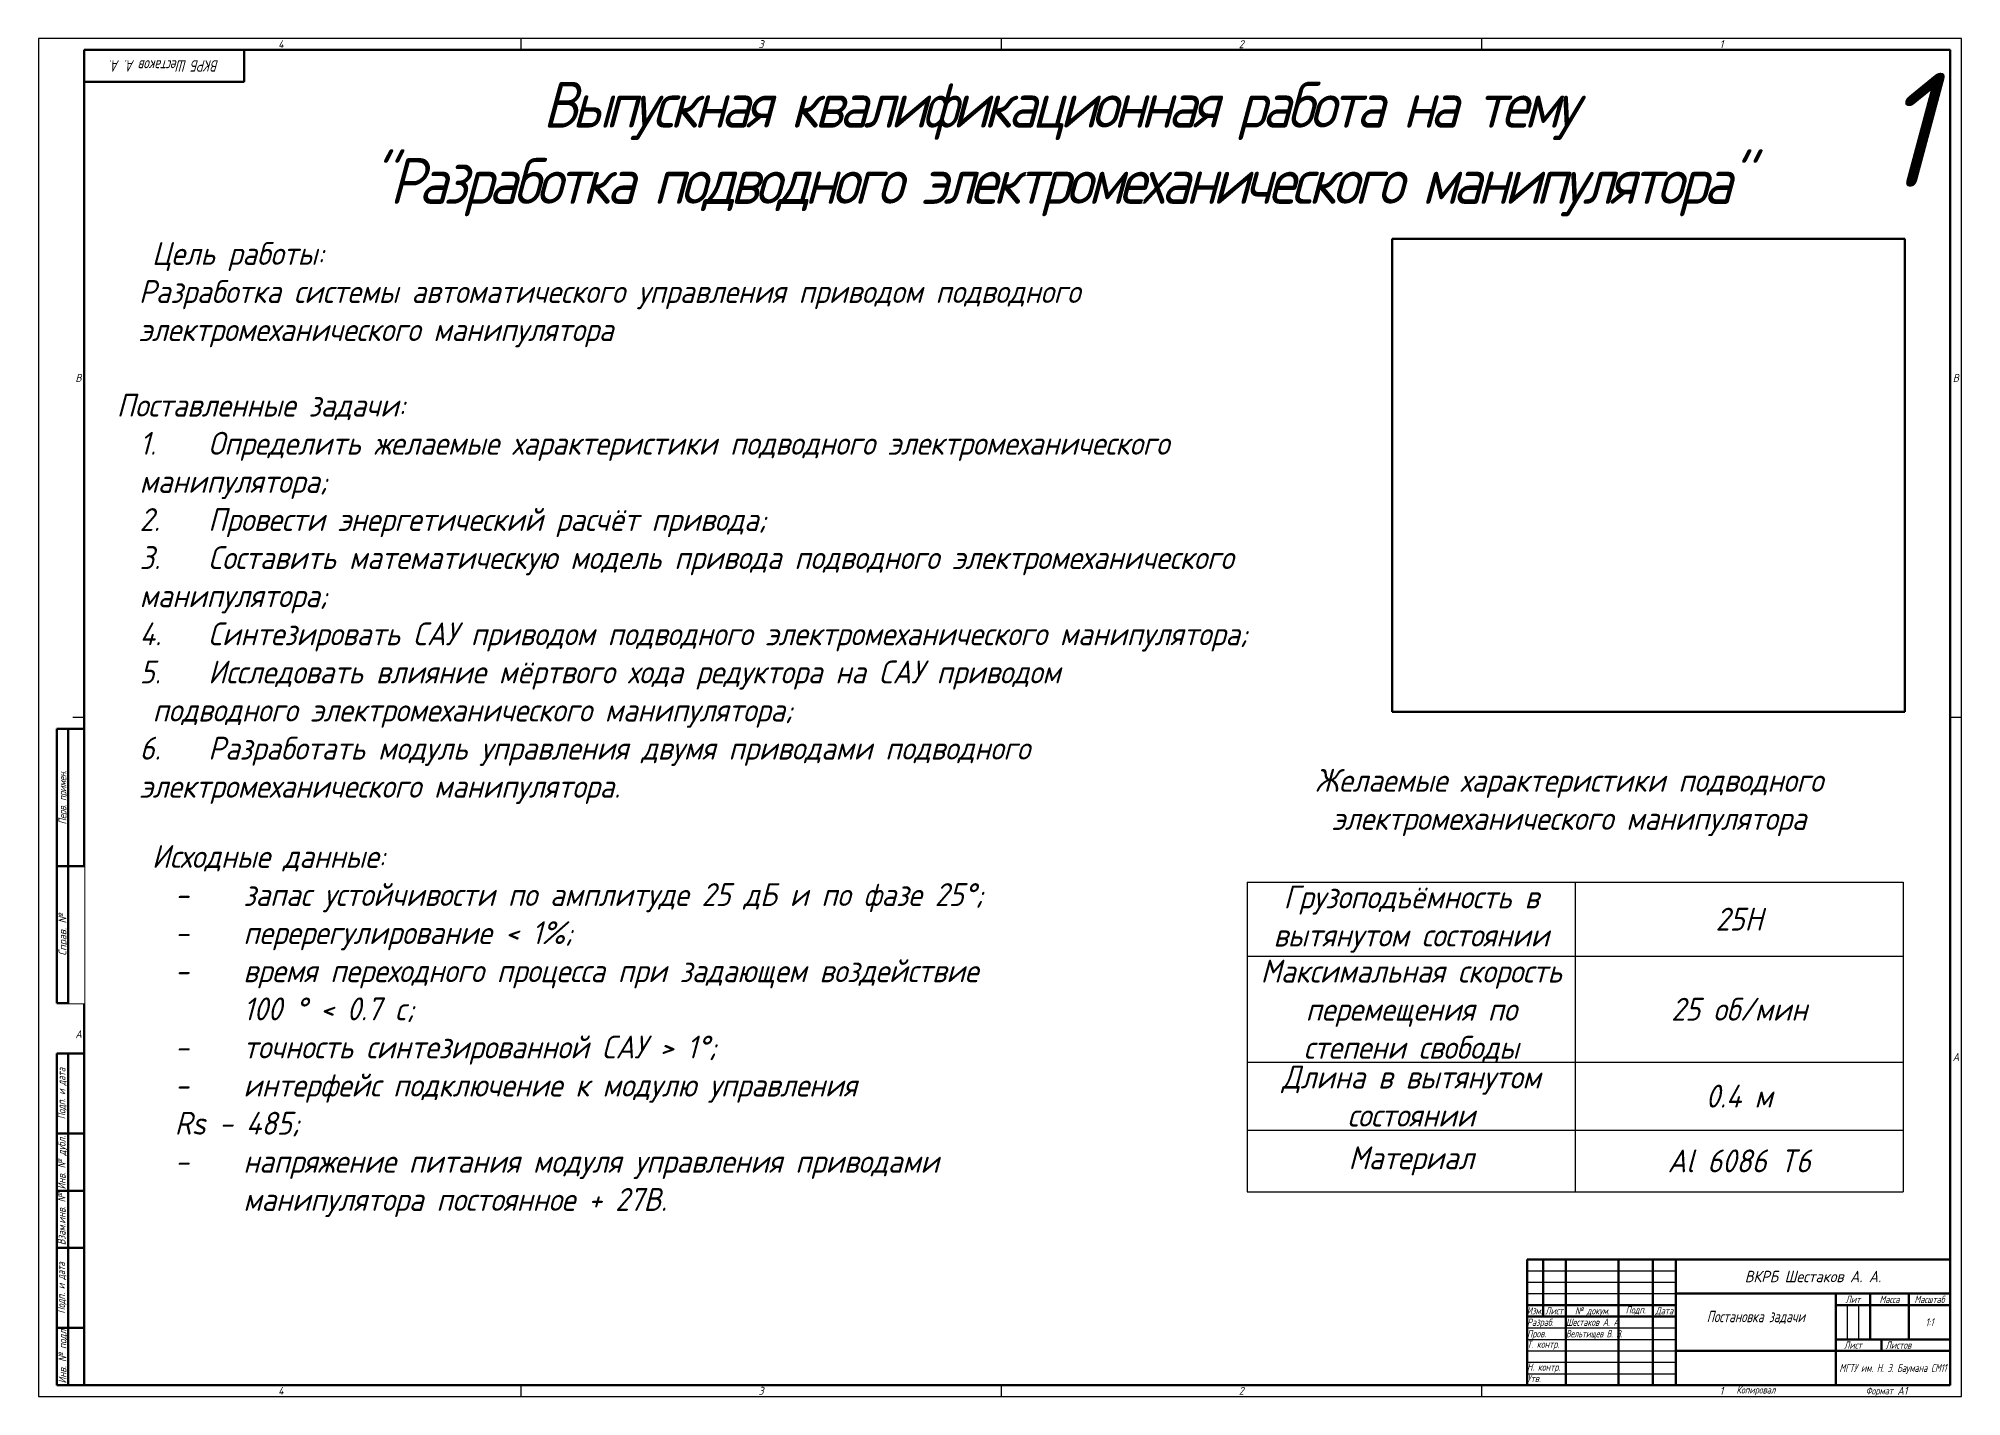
# Model space of a CAD drawing. Header units: millimetres. Extents: x 0 to 4532, y -1031 to 594.
# Drawn here: x 0 to 841, y 0 to 594 of the extents above; entities that cross this region are included whole.
import ezdxf
from ezdxf.enums import TextEntityAlignment as Align

# ---------------------------------------------------------------- set-up
doc = ezdxf.new("R2010")
doc.units = ezdxf.units.MM
doc.set_wipeout_variables(frame=1)
doc.layers.add('AM_BOR', color=7, linetype='Continuous', lineweight=50)
doc.layers.add('Текст', color=7, linetype='Continuous', lineweight=50)
doc.styles.add('ACGOSTTS', font='geniso.shx', dxfattribs={"oblique": 15})
doc.styles.get("Standard").update_dxf_attribs({"font": 'geniso.shx', "oblique": 15})
picture_1 = doc.add_image_def('image1.jpg', size_in_pixel=(565, 521))

# ---------------------------------------------------------------- blocks, each defined once
blk = doc.blocks.new('GOST_A1_LANDSCAPE')
at = {"layer": 'AM_BOR', "color": 1, "lineweight": 25}
for p, q in [((841, 594), (0, 594)), ((0, 594), (0, 0)), ((211, 594), (211, 589)), ((421, 594), (421, 589)), ((631, 594), (631, 589)), ((841, 0), (841, 594)), ((20, 297), (15, 297)), ((841, 297), (836, 297)), ((0, 0), (841, 0)), ((211, 5), (211, 0)), ((421, 5), (421, 0)), ((631, 5), (631, 0))]:
    blk.add_line(p, q, dxfattribs=at)
at = {"layer": 'AM_BOR', "color": 7, "lineweight": 50}
for p, q in [((836, 589), (20, 589)), ((20, 589), (20, 5)), ((836, 5), (836, 589)), ((20, 5), (836, 5))]:
    blk.add_line(p, q, dxfattribs=at)
at = {"layer": 'AM_BOR', "color": 1, "lineweight": 25, "style": 'ACGOSTTS', "oblique": 15}
for s, p in [('4', (106, 591.5)), ('3', (316, 591.5)), ('2', (526, 591.5)), ('1', (736, 591.5)), ('B', (17.5, 445.5)), ('B', (838.5, 445.5)), ('A', (17.5, 158.5)), ('A', (838.5, 148.5)), ('4', (106, 2.5)), ('3', (316, 2.5)), ('2', (526, 2.5)), ('1', (736, 2.5))]:
    blk.add_text(s, height=3.5, dxfattribs=at).set_placement(p, align=Align.MIDDLE_CENTER)
blk = doc.blocks.new('GOST_FORM1')
at = {"layer": 'AM_BOR', "color": 7, "lineweight": 50}
for p, q in [((-185, 0), (-185, 55)), ((-185, 55), (0, 55)), ((-178, 55), (-178, 30)), ((-168, 55), (-168, 0)), ((-145, 55), (-145, 0)), ((-130, 55), (-130, 0)), ((-120, 55), (-120, 0)), ((0, 55), (0, 0)), ((-185, 35), (-120, 35)), ((-120, 40), (0, 40)), ((-50, 40), (-50, 0)), ((-50, 35), (0, 35)), ((-35, 40), (-35, 20)), ((-18, 40), (-18, 20)), ((-185, 30), (-120, 30)), ((-50, 20), (0, 20)), ((-30, 20), (-30, 15)), ((-120, 15), (0, 15)), ((0, 0), (-185, 0))]:
    blk.add_line(p, q, dxfattribs=at)
at = {"layer": 'AM_BOR', "color": 1, "lineweight": 25}
for p, q in [((-185, 50), (-120, 50)), ((-185, 45), (-120, 45)), ((-185, 40), (-120, 40)), ((-45, 35), (-45, 20)), ((-40, 35), (-40, 20)), ((-185, 25), (-120, 25)), ((-185, 20), (-120, 20)), ((-185, 15), (-120, 15)), ((-185, 10), (-120, 10)), ((-185, 5), (-120, 5))]:
    blk.add_line(p, q, dxfattribs=at)
at = {"layer": 'AM_BOR', "color": 1, "lineweight": 25, "style": 'ACGOSTTS', "oblique": 15, "width": 0.8}
for s, p in [('Изм.', (-181.7, 32.5)), ('Лист', (-173.2, 32.5)), ('№ докум.', (-156.5, 32.5)), ('Подп.', (-137.5, 32.9)), ('Дата', (-125, 32.5)), ('Лит', (-42.5, 37.5)), ('Масса', (-26.5, 37.5)), ('Масштаб', (-9, 37.5)), ('Лист', (-42.5, 17.5)), ('Листов', (-22.62, 17.5)), ('Копировал', (-84.92, -2.1))]:
    blk.add_text(s, height=3.17, dxfattribs=at).set_placement(p, align=Align.MIDDLE_CENTER)
for s, p in [('Разраб.', (-185, 27.5)), ('Пров.', (-185, 22.5)), ('Т. контр.', (-185, 17.9)), ('Н. контр.', (-185, 7.9)), ('Утв.', (-185, 2.9))]:
    blk.add_text(s, height=3.17, dxfattribs=at).set_placement(p, align=Align.MIDDLE_LEFT)
blk.add_text('Формат', height=3.17, dxfattribs=at).set_placement((-25, -2.5), align=Align.MIDDLE_RIGHT)
at = {"layer": 'AM_BOR', "color": 2, "lineweight": 25, "style": 'ACGOSTTS', "oblique": 15}
for tag, height, p in [('GEN-TITLE-PARTNO{23}', 5, (-60, 47.5)), ('GEN-TITLE-CMPNY{13}', 3.5, (-25, 7.5))]:
    blk.add_attdef(tag, text='', height=height, dxfattribs=at).set_placement(p, align=Align.MIDDLE_CENTER)
for tag, height, width, p in [('GEN-TITLE-NAME{6.5}', 3.17, 0.8, (-168, 27.5)), ('GEN-TITLE-CHKM{6.5}', 3.17, 0.8, (-168, 22.5)), ('GEN-TITLE-ENG{6.5}', 3.17, 0.8, (-168, 17.5)), ('GEN-TITLE-AUTH{6.5}', 3.17, 0.8, (-168, 12.5)), ('GEN-TITLE-APPD{6.5}', 3.17, 0.8, (-168, 7.5)), ('GEN-TITLE-MAT2{9}', 3.5, 0.9, (-85, 9.25)), ('GEN-TITLE-APPM{6.5}', 3.17, 0.8, (-168, 2.5)), ('GEN-TITLE-MAT3{9}', 3.5, 0.9, (-85, 4.37))]:
    blk.add_attdef(tag, text='', height=height, dxfattribs=dict(at, width=width)).set_placement(p, align=Align.MIDDLE_LEFT)
at = {"layer": 'AM_BOR', "color": 2, "lineweight": 25, "style": 'ACGOSTTS', "oblique": 15, "width": 0.8}
for tag, height, p in [('GEN-TITLE-DES1{13}', 5, (-85, 30)), ('GEN-TITLE-LIT1{1}', 3.5, (-47.9, 27.5)), ('GEN-TITLE-LIT2{1.1}', 3.5, (-42.9, 27.5)), ('GEN-TITLE-LIT3{1.1}', 3.5, (-37.9, 27.5)), ('GEN-TITLE-WT{4}', 3.5, (-27, 27.5)), ('GEN-TITLE-SCA{6}', 3.5, (-9, 27.5)), ('GEN-TITLE-DES2{21}', 3.17, (-85, 19.5)), ('GEN-TITLE-SHEET{2.2}', 3.17, (-34.5, 17.5)), ('GEN-TITLE-NUMSHTS{5}', 3.17, (-9.12, 17.5))]:
    blk.add_attdef(tag, text='', height=height, dxfattribs=at).set_placement(p, align=Align.MIDDLE_CENTER)
at = {"layer": 'AM_BOR', "color": 1, "lineweight": 25, "style": 'ACGOSTTS', "oblique": 15, "width": 0.8}
blk.add_attdef('GEN-TITLE-AUTHT{5}', text='', height=3.17, dxfattribs=at).set_placement((-185, 12.9), align=Align.MIDDLE_LEFT)
at = {"layer": 'AM_BOR', "color": 2, "lineweight": 25, "style": 'ACGOSTTS', "oblique": 15, "width": 0.9}
blk.add_attdef('GEN-TITLE-MAT1{9}', text='', height=3.5, dxfattribs=at).set_placement((-86.5, 7.5), align=Align.MIDDLE_RIGHT)
at = {"layer": 'AM_BOR', "color": 2, "lineweight": 25, "style": 'ACGOSTTS', "oblique": 15}
blk.add_attdef('GEN-TITLE-SIZ{15.7}', text='', height=3.5, dxfattribs=at).set_placement((-23.1, -2.5), align=Align.MIDDLE_LEFT)
blk = doc.blocks.new('GOST_EXT12')
at = {"layer": 'AM_BOR', "color": 7, "lineweight": 50, "ltscale": 0.3}
for p, q in [((0, 287), (-12, 287)), ((-12, 287), (-12, 167)), ((0, 167), (0, 287)), ((-12, 167), (0, 167))]:
    blk.add_line(p, q, dxfattribs=at)
at = {"layer": 'AM_BOR', "color": 7, "lineweight": 50}
for p, q in [((-12, 0), (-12, 145)), ((0, 145), (-12, 145)), ((-12, 145), (-12, 110)), ((-7, 0), (-7, 145)), ((0, 145), (0, 0)), ((0, 110), (-12, 110)), ((-12, 110), (-12, 85)), ((0, 85), (-12, 85)), ((-12, 85), (-12, 60)), ((0, 60), (-12, 60)), ((-12, 60), (-12, 25)), ((0, 25), (-12, 25)), ((-12, 25), (-12, 0)), ((0, 0), (-12, 0))]:
    blk.add_line(p, q, dxfattribs=at)
at = {"layer": 'AM_BOR', "color": 1, "lineweight": 25, "style": 'ACGOSTTS', "oblique": 15}
for s, width, p in [('Перв. примен.', 0.821392, (-9.5, 257)), ('Подп. и дата', 0.842977, (-9.95, 127.5)), ('Инв. № дубл.', 0.891828, (-9.9, 97.31)), ('Взам.инв. №', 0.899981, (-9.9, 72.5)), ('Подп. и дата', 0.842977, (-10.13, 42.5)), ('Инв. № подл', 0.910904, (-9.5, 12.5))]:
    blk.add_text(s, height=3.5, rotation=90, dxfattribs=dict(at, width=width)).set_placement(p, align=Align.MIDDLE_CENTER)
blk.add_text('Справ. №', height=3.5, rotation=90, dxfattribs=at).set_placement((-9.5, 197), align=Align.MIDDLE_CENTER)
at = {"layer": 'AM_BOR', "color": 2, "lineweight": 25, "style": 'ACGOSTTS', "oblique": 15, "width": 0.8}
for tag, p in [('GEN-TITLE-FREF{16}', (-3.5, 257)), ('GEN-TITLE-SDT2{10}', (-3.5, 127.5)), ('GEN-TITLE-CSTKN{7}', (-3.5, 97.5)), ('GEN-TITLE-RSTKN{7}', (-3.5, 72.5)), ('GEN-TITLE-SDT1{10}', (-3.5, 42.5)), ('GEN-TITLE-STKN{7}', (-3.5, 12.5))]:
    blk.add_attdef(tag, text='', height=3.17, rotation=90, dxfattribs=at).set_placement(p, align=Align.MIDDLE_CENTER)
blk.add_wipeout([(-7, 227), (-7, 167), (0, 167), (0, 227)])
at = {"layer": 'AM_BOR', "color": 7, "lineweight": 50, "ltscale": 0.3}
for p, q in [((-7, 167), (-7, 287)), ((-12, 227), (0, 227))]:
    blk.add_line(p, q, dxfattribs=at)
at = {"layer": 'AM_BOR', "color": 2, "lineweight": 25, "style": 'ACGOSTTS', "oblique": 15, "width": 0.8}
blk.add_attdef('GEN-TITLE-RPARTNO{16}', text='', height=3.17, rotation=90, dxfattribs=at).set_placement((-3.5, 197), align=Align.MIDDLE_CENTER)
blk = doc.blocks.new('GOST_EXT3_L')
at = {"layer": 'AM_BOR', "color": 7, "lineweight": 50}
for p, q in [((0, 0), (70, 0)), ((0, -14), (0, 0)), ((70, 0), (70, -14)), ((70, -14), (0, -14))]:
    blk.add_line(p, q, dxfattribs=at)
at = {"layer": 'AM_BOR', "color": 2, "lineweight": 25, "style": 'ACGOSTTS', "oblique": 15, "width": 0.8}
blk.add_attdef('GEN-TITLE-PARTNO{11.7}', text='', height=5, rotation=180, dxfattribs=at).set_placement((35, -7), align=Align.MIDDLE_CENTER)
blk = doc.blocks.new('*T7')
at = {"layer": 'Текст', "color": 0, "linetype": 'ByBlock', "lineweight": -2, "transparency": 16777216}
for p, q in [((0, 0), (286.79, 0)), ((0, 0), (0, -135.48)), ((143.39, 0), (143.39, -135.48)), ((286.79, 0), (286.79, -135.48)), ((0, -32.48), (286.79, -32.48)), ((0, -78.81), (286.79, -78.81)), ((0, -108.48), (286.79, -108.48)), ((0, -135.48), (286.79, -135.48))]:
    blk.add_line(p, q, dxfattribs=at)
at = {"layer": 'Текст', "color": 0, "transparency": 16777216, "char_height": 10, "width": 140.3934}
for s, insert, attachment_point in [('Грузоподъёмность в вытянутом состоянии', (71.7, -16.24), 5), ('25Н', (215.09, -16.24), 5), ('Максимальная скорость перемещения по степени свободы ', (71.7, -33.98), 2), ('25 об/мин', (215.09, -55.64), 5), ('Длина в вытянутом состоянии', (71.7, -80.31), 2), ('0.4 м', (215.09, -93.64), 5), ('Материал', (71.7, -121.98), 5), ('Al 6086 T6', (215.09, -121.98), 5)]:
    blk.add_mtext(s, dxfattribs=dict(at, insert=insert, attachment_point=attachment_point))

msp = doc.modelspace()

# ---------------------------------------------------------------- block references
at = {"lineweight": 0}
msp.add_blockref('GOST_A1_LANDSCAPE', (0, 0), dxfattribs=at)
msp.add_blockref('GOST_EXT3_L', (20, 589), dxfattribs=at).add_auto_attribs({'GEN-TITLE-PARTNO{11.7}': 'ВКРБ Шестаков А. А.'})
msp.add_blockref('*T7', (528.64, 225.04))
ref = msp.add_blockref('GOST_FORM1', (836, 5), dxfattribs=at)
ref.add_attrib('GEN-TITLE-DES1{13}', 'Постановка задачи', dxfattribs={"layer": 'AM_BOR', "color": 2, "lineweight": 25, "height": 5, "style": 'ACGOSTTS', "oblique": 15, "width": 0.8}).set_placement((751, 35), align=Align.MIDDLE_CENTER)
ref.add_attrib('GEN-TITLE-PARTNO{23}', 'ВКРБ Шестаков А. А.', dxfattribs={"layer": 'AM_BOR', "color": 2, "lineweight": 25, "height": 5, "style": 'ACGOSTTS', "oblique": 15}).set_placement((776, 52.5), align=Align.MIDDLE_CENTER)
ref.add_attrib('GEN-TITLE-MAT2{9}', '%%u', dxfattribs={"layer": 'AM_BOR', "color": 2, "lineweight": 25, "height": 3.5, "style": 'ACGOSTTS', "oblique": 15, "width": 0.9}).set_placement((751, 14.25), align=Align.MIDDLE_LEFT)
ref.add_attrib('GEN-TITLE-SCA{6}', '1:1', dxfattribs={"layer": 'AM_BOR', "color": 2, "lineweight": 25, "height": 3.5, "style": 'ACGOSTTS', "oblique": 15, "width": 0.8}).set_placement((827, 32.5), align=Align.MIDDLE_CENTER)
ref.add_attrib('GEN-TITLE-CMPNY{13}', 'МГТУ им. Н. Э. Баумана СМ11', dxfattribs={"layer": 'AM_BOR', "color": 2, "lineweight": 25, "height": 3.5, "style": 'ACGOSTTS', "oblique": 15, "width": 0.75183}).set_placement((811, 12.5), align=Align.MIDDLE_CENTER)
ref.add_attrib('GEN-TITLE-NAME{6.5}', 'Шестаков А. А.', dxfattribs={"layer": 'AM_BOR', "color": 2, "lineweight": 25, "height": 3.17, "style": 'ACGOSTTS', "oblique": 15, "width": 0.716905}).set_placement((668, 32.5), align=Align.MIDDLE_LEFT)
ref.add_attrib('GEN-TITLE-CHKM{6.5}', 'Вельтищев В. В.', dxfattribs={"layer": 'AM_BOR', "color": 2, "lineweight": 25, "height": 3.17, "style": 'ACGOSTTS', "oblique": 15, "width": 0.675904}).set_placement((668, 27.5), align=Align.MIDDLE_LEFT)
ref.add_attrib('GEN-TITLE-SIZ{15.7}', 'A1', dxfattribs={"layer": 'AM_BOR', "color": 2, "lineweight": 25, "height": 3.5, "style": 'ACGOSTTS', "oblique": 15}).set_placement((812.9, 2.5), align=Align.MIDDLE_LEFT)

# ---------------------------------------------------------------- texts
at = {"insert": (90, 575), "char_height": 20, "width": 712.3346, "attachment_point": 1}
msp.add_mtext('\\pxqc;{\\T0.8;Выпускная квалификационная работа на тему\\P"Разработка подводного электромеханического манипулятора"}', dxfattribs=at)
at = {"attachment_point": 1}
for s, width, insert, char_height in [('1', 126.4127, (804.76, 579), 50), (' Цель работы:\\PРазработка системы автоматического управления приводом подводного ^Jэлектромеханического манипулятора', 618.1733, (43.92, 504.97), 10), ('Поставленные задачи:\\P\\pxi-3,l4,t4;1.^IОпределить желаемые характеристики подводного электромеханического ^Jманипулятора;\\P2.^IПровести энергетический расчёт привода; \\P3.^IСоставить математическую модель привода подводного электромеханического ^Jманипулятора;\\P4.^IСинтезировать САУ приводом подводного электромеханического манипулятора;\\P5.^IИсследовать влияние мёртвого хода редуктора на САУ приводом^J подводного электромеханического манипулятора;\\P6.^IРазработать модуль управления двумя приводами подводного ^Jэлектромеханического манипулятора.', 775.9376, (34.23, 438.6), 10)]:
    msp.add_mtext_dynamic_manual_height_columns(s, width=width, gutter_width=12.5, heights=[0], dxfattribs=dict(at, insert=insert, char_height=char_height))
at = {"layer": 'Текст', "char_height": 10, "attachment_point": 1}
for s, width, heights, insert in [('\\pxqc;Желаемые характеристики подводного^Jэлектромеханического манипулятора', 415.9647, [38.29], (461.36, 274.51)), ('Исходные данные:\\P\\pxi-3,l4,t4;-^Iзапас устойчивости по амплитуде 25 дБ и по фазе 25%%D;\\P-^Iперерегулирование < 1%;\\P-^Iвремя переходного процесса при задающем воздействие 100 %%D < 0.7 c;\\P-^Iточность синтезированной САУ > 1%%D;\\P-^Iинтерфейс подключение к модулю управления ^JRs - 485;\\P-^Iнапряжение питания модуля управления приводами манипулятора постоянное + 27В.', 368.0415, [179.92], (49.59, 241.23))]:
    msp.add_mtext_dynamic_manual_height_columns(s, width=width, gutter_width=12.5, heights=heights, dxfattribs=dict(at, insert=insert))

# ---------------------------------------------------------------- pictures from other files: only their frames are drawn
at = {"layer": 'Текст'}
image = msp.add_image(picture_1, insert=(591.94, 299.54), size_in_units=(224.23, 206.77), dxfattribs=at)
image.dxf.flags = 7

# ---------------------------------------------------------------- next in the draw order: block references
at = {"lineweight": 0}
msp.add_blockref('GOST_EXT12', (20, 5), dxfattribs=at)

doc.saveas('drawing.dxf')
